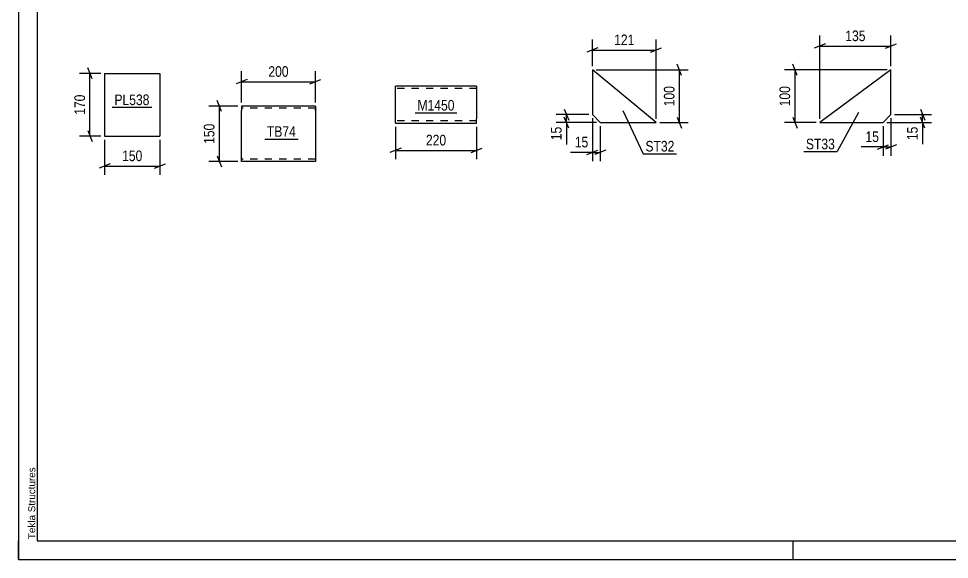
# Model space of a CAD drawing. Header units: millimetres. Extents: x 0 to 1772, y 0 to 560.
# Drawn here: x 0 to 252.4, y 0 to 146.5 of the extents above; entities that cross this region are included whole.
import ezdxf

# ---------------------------------------------------------------- set-up
doc = ezdxf.new("R2010")
doc.units = ezdxf.units.MM
doc.linetypes.add('DXK_LINE_DOT2', pattern=[3.9198, 1.9599, -1.9599])
doc.styles.add('Arial', font='ARIAL.TTF', dxfattribs={"height": 0.2})
doc.styles.add('Arial Narrow', font='ARIALN.TTF', dxfattribs={"height": 0.2})

# ---------------------------------------------------------------- blocks, each defined once
blk = doc.blocks.new('Unknown-814276686-1133')
at = {"color": 5, "linetype": 'Continuous'}
for p, q in [((0, 297), (0, 0)), ((5, 292), (5, 5)), ((0, 0), (0, 5)), ((5, 5), (415, 5)), ((210, 0), (210, 5)), ((0, 0), (420, 0))]:
    blk.add_line(p, q, dxfattribs=at)
at = {"color": 174, "linetype": 'Continuous', "style": 'Arial'}
blk.add_text('Tekla Structures', height=1.9102, rotation=90, dxfattribs=at).set_placement((4.5, 5.5))
blk = doc.blocks.new('Part-814276686-6831 - 6825')
at = {"color": 2, "linetype": 'Continuous'}
for p, q in [((236.52, 132.65), (217.24, 118.36)), ((236.52, 120.51), (236.52, 132.65)), ((234.38, 118.36), (236.52, 120.51)), ((217.24, 118.36), (234.38, 118.36))]:
    blk.add_line(p, q, dxfattribs=at)
blk = doc.blocks.new('Part-814276686-5780 - 5776')
at = {"color": 2, "linetype": 'Continuous'}
for p, q in [((23.32, 131.69), (23.32, 114.69)), ((23.32, 131.69), (38.32, 131.69)), ((38.32, 131.69), (38.32, 114.69)), ((23.32, 114.69), (38.32, 114.69))]:
    blk.add_line(p, q, dxfattribs=at)
blk = doc.blocks.new('Part-814276686-5813 - 5808')
at = {"color": 2, "linetype": 'Continuous'}
for p, q in [((60.46, 122.82), (60.46, 121.62)), ((80.46, 122.82), (60.46, 122.82)), ((60.46, 108.56), (60.46, 121.62)), ((80.46, 122.72), (80.46, 122.82)), ((80.46, 122.72), (80.46, 121.62)), ((80.46, 121.62), (80.46, 107.82)), ((60.46, 107.91), (60.46, 108.56)), ((60.46, 107.82), (60.46, 107.91)), ((80.46, 107.82), (60.46, 107.82))]:
    blk.add_line(p, q, dxfattribs=at)
at = {"color": 7, "linetype": 'DXK_LINE_DOT2'}
for p, q in [((80.46, 122.22), (60.46, 122.22)), ((80.46, 121.62), (80.46, 122.46)), ((60.46, 108.56), (60.46, 108.17)), ((60.46, 108.42), (60.46, 108.46)), ((80.46, 108.42), (60.46, 108.42)), ((80.46, 108.42), (80.46, 108.46))]:
    blk.add_line(p, q, dxfattribs=at)
blk = doc.blocks.new('Part-814276686-5988 - 5982')
at = {"color": 2, "linetype": 'Continuous'}
for p, q in [((172.85, 118.35), (155.58, 132.64)), ((155.58, 132.64), (155.58, 120.5)), ((155.58, 120.5), (157.72, 118.35)), ((157.72, 118.35), (172.85, 118.35))]:
    blk.add_line(p, q, dxfattribs=at)
blk = doc.blocks.new('Part-814276686-6777 - 6773')
at = {"color": 2, "linetype": 'Continuous'}
for p, q in [((124.18, 128.19), (102.18, 128.19)), ((102.18, 118.28), (102.18, 128.19)), ((124.18, 128.19), (124.18, 119.39)), ((124.18, 118.19), (124.18, 119.39)), ((102.18, 118.28), (102.18, 118.19)), ((102.18, 118.19), (124.18, 118.19))]:
    blk.add_line(p, q, dxfattribs=at)
at = {"color": 7, "linetype": 'DXK_LINE_DOT2'}
for p, q in [((124.18, 127.59), (102.18, 127.59)), ((102.18, 118.79), (102.18, 118.84)), ((124.18, 118.79), (102.18, 118.79)), ((124.18, 118.84), (124.18, 119.16)), ((124.18, 118.79), (124.18, 118.84))]:
    blk.add_line(p, q, dxfattribs=at)
blk = doc.blocks.new('StraightDimension-814276686-6871 - 6825')
at = {"color": 7, "linetype": 'Continuous'}
for p, q in [((217.24, 119.36), (217.24, 141.93)), ((236.52, 133.65), (236.52, 141.93)), ((218.74, 139.68), (215.74, 138.48)), ((217.24, 139.08), (236.52, 139.08)), ((235.02, 138.48), (238.02, 139.68))]:
    blk.add_line(p, q, dxfattribs=at)
at = {"color": 0}
blk.add_wipeout([(230.22, 139.83), (230.22, 144.03), (223.54, 144.03), (223.54, 139.83)], dxfattribs=at)
at = {"color": 3, "style": 'Arial Narrow'}
blk.add_text('135', height=2.863, dxfattribs=at).set_placement((224.14, 140.43))
blk = doc.blocks.new('StraightDimension-814276686-6857 - 6825')
at = {"color": 7, "linetype": 'Continuous'}
for p, q in [((236.52, 119.51), (236.52, 109.34)), ((234.38, 117.36), (234.38, 109.34)), ((232.88, 111.14), (235.88, 112.34)), ((234.38, 111.74), (236.52, 111.74)), ((238.02, 112.34), (235.02, 111.14))]:
    blk.add_line(p, q, dxfattribs=at)
at = {"color": 0}
blk.add_wipeout([(233.86, 112.49), (233.86, 116.69), (229, 116.69), (229, 112.49)], dxfattribs=at)
at = {"color": 7, "linetype": 'Continuous'}
blk.add_line((234.38, 111.74), (228.47, 111.74), dxfattribs=at)
blk.add_line((234.38, 111.74), (228.47, 111.74), dxfattribs=at)
at = {"color": 3, "style": 'Arial Narrow'}
blk.add_text('15', height=2.863, dxfattribs=at).set_placement((229.6, 113.09))
blk = doc.blocks.new('StraightDimension-814276686-6833 - 6825')
at = {"color": 7, "linetype": 'Continuous'}
for p, q in [((244.51, 122.01), (245.71, 119.01)), ((237.52, 120.51), (247.51, 120.51)), ((245.71, 116.86), (244.51, 119.86)), ((245.11, 118.36), (245.11, 120.51)), ((235.38, 118.36), (247.51, 118.36))]:
    blk.add_line(p, q, dxfattribs=at)
at = {"color": 0}
blk.add_wipeout([(244.36, 117.84), (240.16, 117.84), (240.16, 112.98), (244.36, 112.98)], dxfattribs=at)
at = {"color": 7, "linetype": 'Continuous'}
blk.add_line((245.11, 118.36), (245.11, 112.46), dxfattribs=at)
blk.add_line((245.11, 118.36), (245.11, 112.46), dxfattribs=at)
at = {"color": 3, "style": 'Arial Narrow'}
blk.add_text('15', height=2.863, rotation=90.0002, dxfattribs=at).set_placement((243.76, 113.58))
blk = doc.blocks.new('StraightDimension-814276686-6845 - 6825')
at = {"color": 7, "linetype": 'Continuous'}
for p, q in [((211.12, 131.15), (209.92, 134.15)), ((235.52, 132.65), (207.67, 132.65)), ((210.52, 118.36), (210.52, 132.65)), ((209.92, 119.86), (211.12, 116.86)), ((216.24, 118.36), (207.67, 118.36))]:
    blk.add_line(p, q, dxfattribs=at)
at = {"color": 0}
blk.add_wipeout([(209.77, 128.85), (205.57, 128.85), (205.57, 122.16), (209.77, 122.16)], dxfattribs=at)
at = {"color": 3, "style": 'Arial Narrow'}
blk.add_text('100', height=2.863, rotation=90.0002, dxfattribs=at).set_placement((209.17, 122.76))
blk = doc.blocks.new('StraightDimension-814276686-5782 - 5776')
at = {"color": 7, "linetype": 'Continuous'}
for p, q in [((22.32, 131.69), (16.5, 131.69)), ((19.95, 130.19), (18.75, 133.19)), ((19.35, 114.69), (19.35, 131.69)), ((18.75, 116.19), (19.95, 113.19)), ((22.32, 114.69), (16.5, 114.69))]:
    blk.add_line(p, q, dxfattribs=at)
at = {"color": 0}
blk.add_wipeout([(18.6, 126.54), (14.4, 126.54), (14.4, 119.85), (18.6, 119.85)], dxfattribs=at)
at = {"color": 3, "style": 'Arial Narrow'}
blk.add_text('170', height=2.863, rotation=90.0002, dxfattribs=at).set_placement((18, 120.45))
blk = doc.blocks.new('StraightDimension-814276686-5793 - 5776')
at = {"color": 7, "linetype": 'Continuous'}
for p, q in [((23.32, 113.69), (23.32, 104.16)), ((38.32, 113.69), (38.32, 104.16)), ((24.82, 107.16), (21.82, 105.96)), ((23.32, 106.56), (38.32, 106.56)), ((36.82, 105.96), (39.82, 107.16))]:
    blk.add_line(p, q, dxfattribs=at)
at = {"color": 0}
blk.add_wipeout([(34.16, 107.31), (34.16, 111.51), (27.47, 111.51), (27.47, 107.31)], dxfattribs=at)
at = {"color": 3, "style": 'Arial Narrow'}
blk.add_text('150', height=2.863, dxfattribs=at).set_placement((28.07, 107.91))
blk = doc.blocks.new('StraightDimension-814276686-5826 - 5808')
at = {"color": 7, "linetype": 'Continuous'}
for p, q in [((55.04, 121.32), (53.84, 124.32)), ((59.46, 122.82), (51.59, 122.82)), ((54.44, 107.82), (54.44, 122.82)), ((53.84, 109.32), (55.04, 106.32)), ((59.46, 107.82), (51.59, 107.82))]:
    blk.add_line(p, q, dxfattribs=at)
at = {"color": 0}
blk.add_wipeout([(53.69, 118.66), (49.49, 118.66), (49.49, 111.97), (53.69, 111.97)], dxfattribs=at)
at = {"color": 3, "style": 'Arial Narrow'}
blk.add_text('150', height=2.863, rotation=90.0002, dxfattribs=at).set_placement((53.09, 112.57))
blk = doc.blocks.new('StraightDimension-814276686-5815 - 5808')
at = {"color": 7, "linetype": 'Continuous'}
for p, q in [((60.46, 123.82), (60.46, 132.26)), ((80.46, 123.82), (80.46, 132.26)), ((61.96, 130.01), (58.96, 128.81)), ((60.46, 129.41), (80.46, 129.41)), ((78.96, 128.81), (81.96, 130.01))]:
    blk.add_line(p, q, dxfattribs=at)
at = {"color": 0}
blk.add_wipeout([(73.8, 130.16), (73.8, 134.36), (67.12, 134.36), (67.12, 130.16)], dxfattribs=at)
at = {"color": 3, "style": 'Arial Narrow'}
blk.add_text('200', height=2.863, dxfattribs=at).set_placement((67.72, 130.76))
blk = doc.blocks.new('StraightDimension-814276686-6012 - 5982')
at = {"color": 7, "linetype": 'Continuous'}
for p, q in [((147.96, 122), (149.16, 119)), ((154.58, 120.5), (145.71, 120.5)), ((149.16, 116.85), (147.96, 119.85)), ((148.56, 118.35), (148.56, 120.5)), ((156.72, 118.35), (145.71, 118.35))]:
    blk.add_line(p, q, dxfattribs=at)
at = {"color": 0}
blk.add_wipeout([(147.81, 117.83), (143.61, 117.83), (143.61, 112.97), (147.81, 112.97)], dxfattribs=at)
at = {"color": 7, "linetype": 'Continuous'}
blk.add_line((148.56, 118.35), (148.56, 112.45), dxfattribs=at)
blk.add_line((148.56, 118.35), (148.56, 112.45), dxfattribs=at)
at = {"color": 3, "style": 'Arial Narrow'}
blk.add_text('15', height=2.863, rotation=90.0002, dxfattribs=at).set_placement((147.21, 113.57))
blk = doc.blocks.new('StraightDimension-814276686-5990 - 5982')
at = {"color": 7, "linetype": 'Continuous'}
for p, q in [((155.58, 119.5), (155.58, 107.88)), ((157.72, 117.35), (157.72, 107.88)), ((154.08, 109.68), (157.08, 110.88)), ((155.58, 110.28), (157.72, 110.28)), ((159.22, 110.88), (156.22, 109.68))]:
    blk.add_line(p, q, dxfattribs=at)
at = {"color": 0}
blk.add_wipeout([(155.05, 111.03), (155.05, 115.23), (150.2, 115.23), (150.2, 111.03)], dxfattribs=at)
at = {"color": 7, "linetype": 'Continuous'}
blk.add_line((155.58, 110.28), (149.67, 110.28), dxfattribs=at)
blk.add_line((155.58, 110.28), (149.67, 110.28), dxfattribs=at)
at = {"color": 3, "style": 'Arial Narrow'}
blk.add_text('15', height=2.863, dxfattribs=at).set_placement((150.8, 111.63))
blk = doc.blocks.new('StraightDimension-814276686-6002 - 5982')
at = {"color": 7, "linetype": 'Continuous'}
for p, q in [((155.58, 133.64), (155.58, 140.84)), ((172.85, 119.35), (172.85, 140.84)), ((157.08, 138.59), (154.08, 137.39)), ((155.58, 137.99), (172.85, 137.99)), ((171.35, 137.39), (174.35, 138.59))]:
    blk.add_line(p, q, dxfattribs=at)
at = {"color": 0}
blk.add_wipeout([(167.55, 138.74), (167.55, 142.94), (160.87, 142.94), (160.87, 138.74)], dxfattribs=at)
at = {"color": 3, "style": 'Arial Narrow'}
blk.add_text('121', height=2.863, dxfattribs=at).set_placement((161.47, 139.34))
blk = doc.blocks.new('StraightDimension-814276686-6023 - 5982')
at = {"color": 7, "linetype": 'Continuous'}
for p, q in [((179.77, 131.14), (178.57, 134.14)), ((156.58, 132.64), (181.57, 132.64)), ((179.17, 118.35), (179.17, 132.64)), ((178.57, 119.85), (179.77, 116.85)), ((173.85, 118.35), (181.57, 118.35))]:
    blk.add_line(p, q, dxfattribs=at)
at = {"color": 0}
blk.add_wipeout([(178.42, 128.84), (174.22, 128.84), (174.22, 122.16), (178.42, 122.16)], dxfattribs=at)
at = {"color": 3, "style": 'Arial Narrow'}
blk.add_text('100', height=2.863, rotation=90.0002, dxfattribs=at).set_placement((177.82, 122.76))
blk = doc.blocks.new('StraightDimension-814276686-6779 - 6773')
at = {"color": 7, "linetype": 'Continuous'}
for p, q in [((102.18, 117.19), (102.18, 108.41)), ((124.18, 117.19), (124.18, 108.41)), ((103.68, 111.41), (100.68, 110.21)), ((122.68, 110.21), (125.68, 111.41)), ((102.18, 110.81), (124.18, 110.81))]:
    blk.add_line(p, q, dxfattribs=at)
at = {"color": 0}
blk.add_wipeout([(116.52, 111.56), (116.52, 115.76), (109.84, 115.76), (109.84, 111.56)], dxfattribs=at)
at = {"color": 3, "style": 'Arial Narrow'}
blk.add_text('220', height=2.863, dxfattribs=at).set_placement((110.44, 112.16))
blk = doc.blocks.new('Mark-814276686-6827 - 6825')
at = {"color": 0}
blk.add_wipeout([(221.32, 111.11), (221.32, 114.11), (213.46, 114.11), (213.46, 111.11)], dxfattribs=at)
blk.add_wipeout([(221.32, 111.11), (221.32, 114.11), (213.46, 114.11), (213.46, 111.11)], dxfattribs=at)
at = {"color": 30, "linetype": 'Continuous'}
for p in [(227.71, 121.04), (212.86, 110.51)]:
    blk.add_line(p, (221.92, 110.51), dxfattribs=at)
at = {"color": 3, "style": 'Arial Narrow'}
blk.add_text('ST33', height=2.863, dxfattribs=at).set_placement((213.46, 111.11))
blk = doc.blocks.new('Mark-814276686-5778 - 5776')
at = {"color": 0}
blk.add_wipeout([(35.48, 123.09), (35.48, 126.09), (25.98, 126.09), (25.98, 123.09)], dxfattribs=at)
blk.add_wipeout([(35.48, 123.09), (35.48, 126.09), (25.98, 126.09), (25.98, 123.09)], dxfattribs=at)
at = {"color": 30, "linetype": 'Continuous'}
blk.add_line((25.38, 122.49), (36.08, 122.49), dxfattribs=at)
at = {"color": 3, "style": 'Arial Narrow'}
blk.add_text('PL538', height=2.863, dxfattribs=at).set_placement((25.98, 123.09))
blk = doc.blocks.new('Mark-814276686-5811 - 5808')
at = {"color": 0}
blk.add_wipeout([(75.18, 114.49), (75.18, 117.49), (67.32, 117.49), (67.32, 114.49)], dxfattribs=at)
blk.add_wipeout([(75.18, 114.49), (75.18, 117.49), (67.32, 117.49), (67.32, 114.49)], dxfattribs=at)
at = {"color": 30, "linetype": 'Continuous'}
blk.add_line((66.72, 113.89), (75.78, 113.89), dxfattribs=at)
at = {"color": 3, "style": 'Arial Narrow'}
blk.add_text('TB74', height=2.863, dxfattribs=at).set_placement((67.32, 114.49))
blk = doc.blocks.new('Mark-814276686-5984 - 5982')
at = {"color": 0}
blk.add_wipeout([(177.81, 110.51), (177.81, 113.51), (169.96, 113.51), (169.96, 110.51)], dxfattribs=at)
blk.add_wipeout([(177.81, 110.51), (177.81, 113.51), (169.96, 113.51), (169.96, 110.51)], dxfattribs=at)
at = {"color": 30, "linetype": 'Continuous'}
for p, q in [((163.83, 121.58), (169.36, 109.91)), ((169.36, 109.91), (178.41, 109.91))]:
    blk.add_line(p, q, dxfattribs=at)
at = {"color": 3, "style": 'Arial Narrow'}
blk.add_text('ST32', height=2.863, dxfattribs=at).set_placement((169.96, 110.51))
blk = doc.blocks.new('Mark-814276686-6775 - 6773')
at = {"color": 0}
blk.add_wipeout([(118.2, 121.61), (118.2, 124.61), (108.15, 124.61), (108.15, 121.61)], dxfattribs=at)
blk.add_wipeout([(118.2, 121.61), (118.2, 124.61), (108.15, 124.61), (108.15, 121.61)], dxfattribs=at)
at = {"color": 30, "linetype": 'Continuous'}
blk.add_line((107.55, 121.01), (118.8, 121.01), dxfattribs=at)
at = {"color": 3, "style": 'Arial Narrow'}
blk.add_text('M1450', height=2.863, dxfattribs=at).set_placement((108.15, 121.61))

msp = doc.modelspace()

# ---------------------------------------------------------------- block references
for name in ['Unknown-814276686-1133', 'Part-814276686-5780 - 5776', 'Part-814276686-5988 - 5982', 'Part-814276686-6831 - 6825', 'Part-814276686-6777 - 6773', 'Part-814276686-5813 - 5808']:
    msp.add_blockref(name, (0, 0))

# ---------------------------------------------------------------- next in the draw order: block references
for name in ['StraightDimension-814276686-6871 - 6825', 'StraightDimension-814276686-5782 - 5776', 'Mark-814276686-5778 - 5776', 'StraightDimension-814276686-5826 - 5808', 'Mark-814276686-6775 - 6773', 'StraightDimension-814276686-6012 - 5982', 'Mark-814276686-5811 - 5808', 'StraightDimension-814276686-6779 - 6773']:
    msp.add_blockref(name, (0, 0))

# ---------------------------------------------------------------- next in the draw order: block references
for name in ['StraightDimension-814276686-5815 - 5808', 'StraightDimension-814276686-5990 - 5982', 'StraightDimension-814276686-6857 - 6825', 'StraightDimension-814276686-5793 - 5776']:
    msp.add_blockref(name, (0, 0))

# ---------------------------------------------------------------- next in the draw order: block references
for name in ['StraightDimension-814276686-6002 - 5982', 'StraightDimension-814276686-6833 - 6825']:
    msp.add_blockref(name, (0, 0))

# ---------------------------------------------------------------- next in the draw order: block references
for name in ['StraightDimension-814276686-6023 - 5982', 'StraightDimension-814276686-6845 - 6825']:
    msp.add_blockref(name, (0, 0))

# ---------------------------------------------------------------- next in the draw order: block references
for name in ['Mark-814276686-5984 - 5982', 'Mark-814276686-6827 - 6825']:
    msp.add_blockref(name, (0, 0))

doc.saveas('drawing.dxf')
